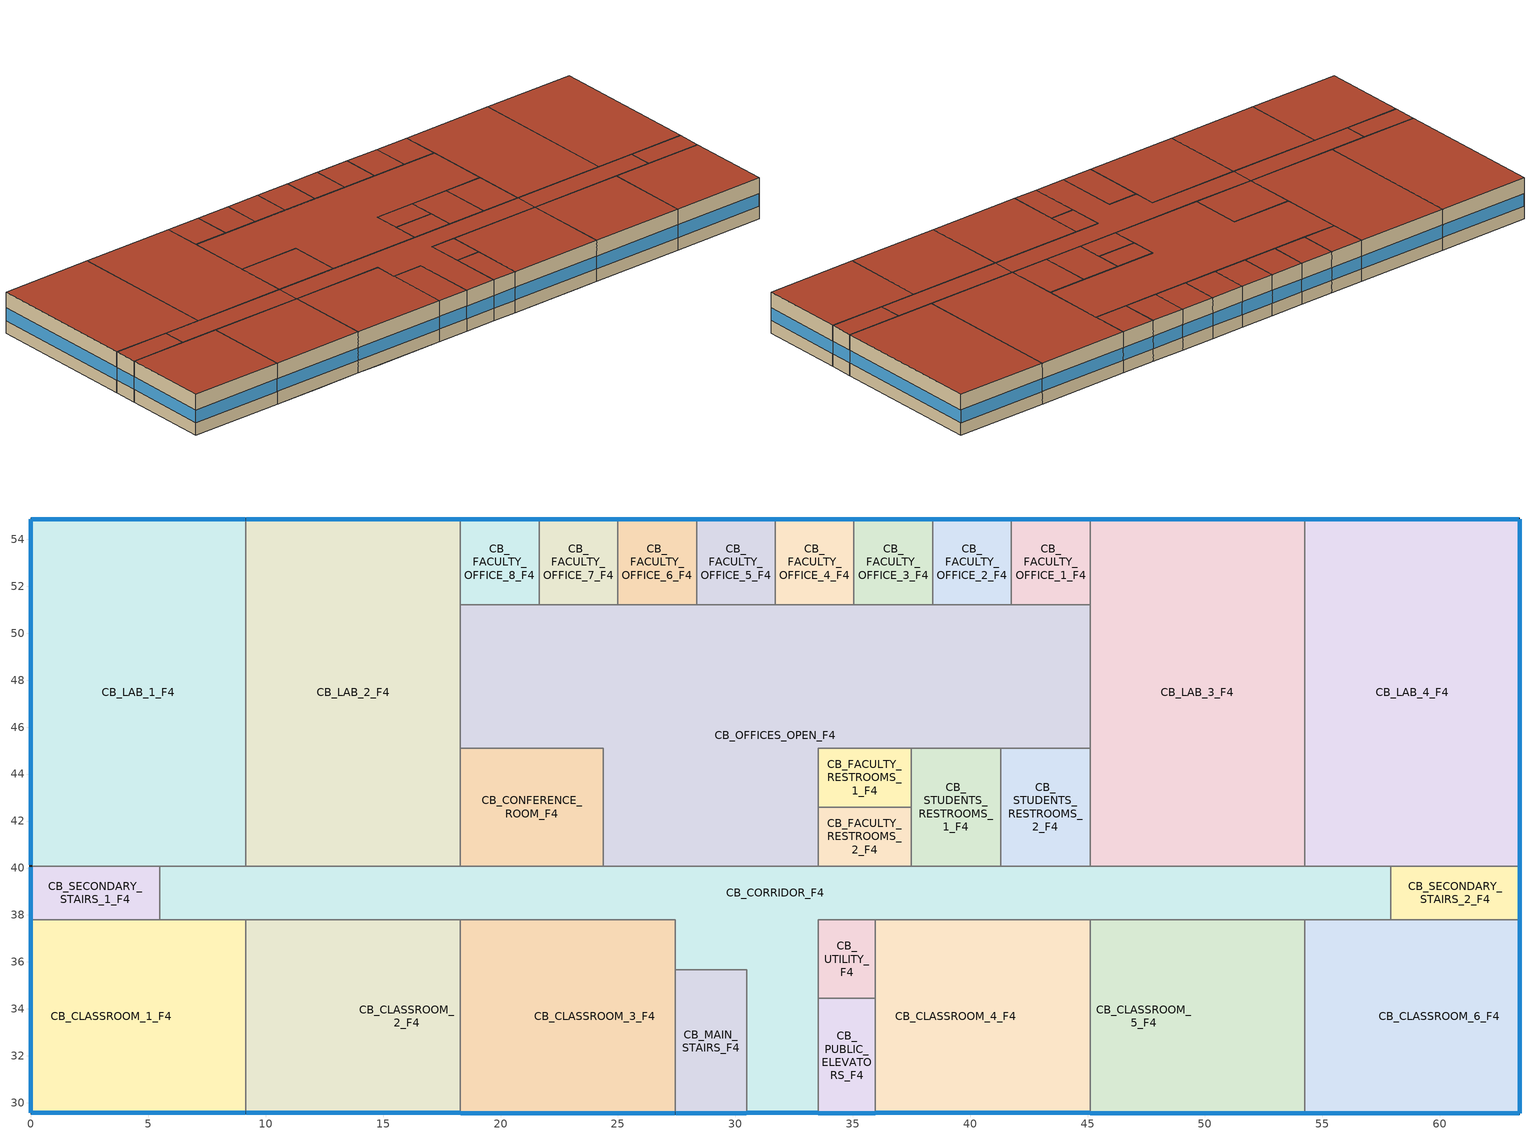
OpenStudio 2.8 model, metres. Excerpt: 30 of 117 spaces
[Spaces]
CB_CLASSROOM_1_F4
 floor to CB_CLASSROOM_7_F3: 9.14,37.8 9.14,29.57 6.86,29.57 6.86,37.8 z11.89
 floor to CB_CLASSROOM_8_F3: 6.86,37.8 6.86,29.57 0,29.57 0,37.8 z11.89
 wall outside: 0,37.8 0,29.57 9.14,29.57 z11.89:15.85
 wall to CB_CORRIDOR_F4: 9.14,37.8 5.49,37.8 z11.89:15.85
 wall to CB_CLASSROOM_2_F4: 9.14,29.57 9.14,37.8 z11.89:15.85
 wall to CB_SECONDARY_STAIRS_1_F4: 5.49,37.8 0,37.8 z11.89:15.85
 window: 0,37.79 0,29.58 / 0.01,29.57 9.13,29.57 z13.11:14.33
 roof outside: 9.14,29.57 9.14,37.8 0,37.8 0,29.57 z15.85
CB_CORRIDOR_F4
 floor to CB_CORRIDOR_2_F3: 45.11,40.08 45.11,37.8 18.29,37.8 18.29,40.08 z11.89
 floor to CB_STUDIO_1_F3: 57.91,40.08 57.91,37.8 45.11,37.8 45.11,40.08 z11.89
 floor to CB_CORRIDOR_1_F3: 33.53,37.8 33.53,29.57 30.48,29.57 30.48,35.66 27.43,35.66 27.43,37.8 z11.89
 floor to CB_STUDIO_2_F3: 18.29,40.08 18.29,37.8 5.49,37.8 5.49,40.08 z11.89
 wall outside: 30.48,29.57 33.53,29.57 z11.89:15.85
 wall to CB_UTILITY_F4: 33.53,34.44 33.53,37.8 35.97,37.8 z11.89:15.85
 wall to CB_PUBLIC_ELEVATORS_F4: 33.53,29.57 33.53,34.44 z11.89:15.85
 wall to CB_MAIN_STAIRS_F4: 27.43,35.66 30.48,35.66 30.48,29.57 z11.89:15.85
 wall to CB_CLASSROOM_3_F4: 18.29,37.8 27.43,37.8 27.43,35.66 z11.89:15.85
 wall to CB_CLASSROOM_2_F4: 9.14,37.8 18.29,37.8 z11.89:15.85
 wall to CB_SECONDARY_STAIRS_1_F4: 5.49,40.08 5.49,37.8 z11.89:15.85
 wall to CB_LAB_1_F4: 9.14,40.08 5.49,40.08 z11.89:15.85
 wall to CB_LAB_2_F4: 18.29,40.08 9.14,40.08 z11.89:15.85
 wall to CB_CONFERENCE_ROOM_F4: 24.38,40.08 18.29,40.08 z11.89:15.85
 wall to CB_OFFICES_OPEN_F4: 33.53,40.08 24.38,40.08 z11.89:15.85
 wall to CB_FACULTY_RESTROOMS_2_F4: 37.49,40.08 33.53,40.08 z11.89:15.85
 wall to CB_STUDENTS_RESTROOMS_1_F4: 41.3,40.08 37.49,40.08 z11.89:15.85
 wall to CB_STUDENTS_RESTROOMS_2_F4: 45.11,40.08 41.3,40.08 z11.89:15.85
 wall to CB_LAB_3_F4: 54.25,40.08 45.11,40.08 z11.89:15.85
 wall to CB_LAB_4_F4: 57.91,40.08 54.25,40.08 z11.89:15.85
 wall to CB_SECONDARY_STAIRS_2_F4: 57.91,37.8 57.91,40.08 z11.89:15.85
 wall to CB_CLASSROOM_6_F4: 54.25,37.8 57.91,37.8 z11.89:15.85
 wall to CB_CLASSROOM_5_F4: 45.11,37.8 54.25,37.8 z11.89:15.85
 wall to CB_CLASSROOM_4_F4: 35.97,37.8 45.11,37.8 z11.89:15.85
 window: 30.49,29.57 33.52,29.57 z13.11:14.33
 roof outside: 33.53,29.57 33.53,37.8 45.11,37.8 45.11,40.08 18.29,40.08 18.29,37.8 27.43,37.8 27.43,35.66 30.48,35.66 30.48,29.57 z15.85; 57.91,37.8 57.91,40.08 45.11,40.08 45.11,37.8 z15.85; 18.29,37.8 18.29,40.08 5.49,40.08 5.49,37.8 z15.85
CB_CLASSROOM_2_F4
 floor to CB_CLASSROOM_6_F3: 18.29,37.8 18.29,29.57 13.72,29.57 13.72,37.8 z11.89
 floor to CB_CLASSROOM_7_F3: 13.72,37.8 13.72,29.57 9.14,29.57 9.14,37.8 z11.89
 wall outside: 9.14,29.57 18.29,29.57 z11.89:15.85
 wall to CB_CLASSROOM_3_F4: 18.29,29.57 18.29,37.8 z11.89:15.85
 window: 9.16,29.57 18.28,29.57 z13.11:14.33
 roof outside: 18.29,29.57 18.29,37.8 9.14,37.8 9.14,29.57 z15.85
CB_CLASSROOM_3_F4
 floor to CB_CLASSROOM_5_F3: 27.43,37.8 27.43,29.57 20.57,29.57 20.57,37.8 z11.89
 floor to CB_CLASSROOM_6_F3: 20.57,37.8 20.57,29.57 18.29,29.57 18.29,37.8 z11.89
 wall outside: 18.29,29.57 27.43,29.57 z11.89:15.85
 wall to CB_MAIN_STAIRS_F4: 27.43,29.57 27.43,35.66 z11.89:15.85
 window: 18.3,29.57 27.41,29.57 z13.11:14.33
 roof outside: 27.43,29.57 27.43,37.8 18.29,37.8 18.29,29.57 z15.85
CB_MAIN_STAIRS_F4
 floor to CB_MAIN_STAIRS_F3: 30.48,35.66 30.48,29.57 27.43,29.57 27.43,35.66 z11.89
 wall outside: 27.43,29.57 30.48,29.57 z11.89:15.85
 window: 27.46,29.57 30.46,29.57 z13.11:14.33
 roof outside: 30.48,29.57 30.48,35.66 27.43,35.66 27.43,29.57 z15.85
CB_CLASSROOM_4_F4
 floor to CB_CLASSROOM_3_F3: 45.11,37.8 45.11,29.57 42.82,29.57 42.82,37.8 z11.89
 floor to CB_CLASSROOM_4_F3: 42.82,37.8 42.82,29.57 35.97,29.57 35.97,37.8 z11.89
 wall outside: 35.97,29.57 45.11,29.57 z11.89:15.85
 wall to CB_CLASSROOM_5_F4: 45.11,29.57 45.11,37.8 z11.89:15.85
 wall to CB_PUBLIC_ELEVATORS_F4: 35.97,34.44 35.97,29.57 z11.89:15.85
 wall to CB_UTILITY_F4: 35.97,37.8 35.97,34.44 z11.89:15.85
 window: 35.98,29.57 45.09,29.57 z13.11:14.33
 roof outside: 45.11,29.57 45.11,37.8 35.97,37.8 35.97,29.57 z15.85
CB_CLASSROOM_5_F4
 floor to CB_CLASSROOM_2_F3: 54.25,37.8 54.25,29.57 49.68,29.57 49.68,37.8 z11.89
 floor to CB_CLASSROOM_3_F3: 49.68,37.8 49.68,29.57 45.11,29.57 45.11,37.8 z11.89
 wall outside: 45.11,29.57 54.25,29.57 z11.89:15.85
 wall to CB_CLASSROOM_6_F4: 54.25,29.57 54.25,37.8 z11.89:15.85
 window: 45.12,29.57 54.25,29.57 z13.11:14.33
 roof outside: 54.25,29.57 54.25,37.8 45.11,37.8 45.11,29.57 z15.85
CB_CLASSROOM_6_F4
 floor to CB_CLASSROOM_1_F3: 63.4,37.8 63.4,29.57 56.54,29.57 56.54,37.8 z11.89
 floor to CB_CLASSROOM_2_F3: 56.54,37.8 56.54,29.57 54.25,29.57 54.25,37.8 z11.89
 wall outside: 54.25,29.57 63.4,29.57 63.4,37.8 z11.89:15.85
 wall to CB_SECONDARY_STAIRS_2_F4: 63.4,37.8 57.91,37.8 z11.89:15.85
 window: 54.26,29.57 63.39,29.57 / 63.4,29.57 63.4,37.79 z13.11:14.33
 roof outside: 63.4,29.57 63.4,37.8 54.25,37.8 54.25,29.57 z15.85
CB_UTILITY_F4
 floor to CB_UTILITY_F3: 35.97,37.8 35.97,34.44 33.53,34.44 33.53,37.8 z11.89
 wall to CB_PUBLIC_ELEVATORS_F4: 33.53,34.44 35.97,34.44 z11.89:15.85
 roof outside: 35.97,34.44 35.97,37.8 33.53,37.8 33.53,34.44 z15.85
CB_SECONDARY_STAIRS_1_F4
 floor to CB_SECONDARY_STAIRS_1_F3: 5.49,40.08 5.49,37.8 0,37.8 0,40.08 z11.89
 wall outside: 0,40.08 0,37.8 z11.89:15.85
 wall to CB_LAB_1_F4: 5.49,40.08 0,40.08 z11.89:15.85
 window: 0,40.04 0,37.8 z13.11:14.33
 roof outside: 5.49,37.8 5.49,40.08 0,40.08 0,37.8 z15.85
CB_SECONDARY_STAIRS_2_F4
 floor to CB_SECONDARY_STAIRS_2_F3: 63.4,40.08 63.4,37.8 57.91,37.8 57.91,40.08 z11.89
 wall outside: 63.4,37.8 63.4,40.08 z11.89:15.85
 wall to CB_LAB_4_F4: 63.4,40.08 57.91,40.08 z11.89:15.85
 window: 63.4,37.8 63.4,40.08 z13.11:14.33
 roof outside: 63.4,37.8 63.4,40.08 57.91,40.08 57.91,37.8 z15.85
CB_LAB_1_F4
 floor to CB_STUDIO_2_F3: 9.14,54.86 9.14,40.08 0,40.08 0,54.86 z11.89
 wall outside: 9.14,54.86 0,54.86 0,40.08 z11.89:15.85
 wall to CB_LAB_2_F4: 9.14,40.08 9.14,54.86 z11.89:15.85
 window: 9.13,54.86 0,54.86 / 0,54.86 0,40.13 z13.11:14.33
 roof outside: 9.14,40.08 9.14,54.86 0,54.86 0,40.08 z15.85
CB_LAB_2_F4
 floor to CB_STUDIO_2_F3: 18.29,54.86 18.29,40.08 9.14,40.08 9.14,54.86 z11.89
 wall outside: 18.29,54.86 9.14,54.86 z11.89:15.85
 wall to CB_FACULTY_OFFICE_8_F4: 18.29,51.21 18.29,54.86 z11.89:15.85
 wall to CB_OFFICES_OPEN_F4: 18.29,45.11 18.29,51.21 z11.89:15.85
 wall to CB_CONFERENCE_ROOM_F4: 18.29,40.08 18.29,45.11 z11.89:15.85
 window: 18.29,54.86 9.17,54.86 z13.11:14.33
 roof outside: 18.29,40.08 18.29,54.86 9.14,54.86 9.14,40.08 z15.85
CB_CONFERENCE_ROOM_F4
 floor to CB_CONFERENCE_ROOM_F3: 24.38,45.11 24.38,40.08 18.29,40.08 18.29,45.11 z11.89
 wall to CB_OFFICES_OPEN_F4: 24.38,40.08 24.38,45.11 18.29,45.11 z11.89:15.85
 roof outside: 24.38,40.08 24.38,45.11 18.29,45.11 18.29,40.08 z15.85
CB_OFFICES_OPEN_F4
 floor to CB_OFFICES_OPEN_F3: 45.11,51.21 45.11,45.11 33.53,45.11 33.53,40.08 24.38,40.08 24.38,45.11 18.29,45.11 18.29,51.21 z11.89
 wall to CB_FACULTY_OFFICE_8_F4: 21.64,51.21 18.29,51.21 z11.89:15.85
 wall to CB_FACULTY_OFFICE_7_F4: 24.99,51.21 21.64,51.21 z11.89:15.85
 wall to CB_FACULTY_OFFICE_6_F4: 28.35,51.21 24.99,51.21 z11.89:15.85
 wall to CB_FACULTY_OFFICE_5_F4: 31.7,51.21 28.35,51.21 z11.89:15.85
 wall to CB_FACULTY_OFFICE_4_F4: 35.05,51.21 31.7,51.21 z11.89:15.85
 wall to CB_FACULTY_OFFICE_3_F4: 38.4,51.21 35.05,51.21 z11.89:15.85
 wall to CB_FACULTY_OFFICE_2_F4: 41.76,51.21 38.4,51.21 z11.89:15.85
 wall to CB_FACULTY_OFFICE_1_F4: 45.11,51.21 41.76,51.21 z11.89:15.85
 wall to CB_LAB_3_F4: 45.11,45.11 45.11,51.21 z11.89:15.85
 wall to CB_STUDENTS_RESTROOMS_2_F4: 41.3,45.11 45.11,45.11 z11.89:15.85
 wall to CB_STUDENTS_RESTROOMS_1_F4: 37.49,45.11 41.3,45.11 z11.89:15.85
 wall to CB_FACULTY_RESTROOMS_1_F4: 33.53,42.6 33.53,45.11 37.49,45.11 z11.89:15.85
 wall to CB_FACULTY_RESTROOMS_2_F4: 33.53,40.08 33.53,42.6 z11.89:15.85
 roof outside: 33.53,40.08 33.53,45.11 45.11,45.11 45.11,51.21 18.29,51.21 18.29,45.11 24.38,45.11 24.38,40.08 z15.85
CB_FACULTY_RESTROOMS_2_F4
 floor to CB_FACULTY_RESTROOMS_1_F3: 37.49,42.6 37.49,40.08 33.53,40.08 33.53,42.6 z11.89
 wall to CB_FACULTY_RESTROOMS_1_F4: 37.49,42.6 33.53,42.6 z11.89:15.85
 wall to CB_STUDENTS_RESTROOMS_1_F4: 37.49,40.08 37.49,42.6 z11.89:15.85
 roof outside: 37.49,40.08 37.49,42.6 33.53,42.6 33.53,40.08 z15.85
CB_STUDENTS_RESTROOMS_1_F4
 floor to CB_STUDENTS_RESTROOMS_1_F3: 41.3,45.11 41.3,40.08 37.49,40.08 37.49,45.11 z11.89
 wall to CB_STUDENTS_RESTROOMS_2_F4: 41.3,40.08 41.3,45.11 z11.89:15.85
 wall to CB_FACULTY_RESTROOMS_1_F4: 37.49,45.11 37.49,42.6 z11.89:15.85
 roof outside: 41.3,40.08 41.3,45.11 37.49,45.11 37.49,40.08 z15.85
CB_STUDENTS_RESTROOMS_2_F4
 floor to CB_STUDENTS_RESTROOMS_2_F3: 45.11,45.11 45.11,40.08 41.3,40.08 41.3,45.11 z11.89
 wall to CB_LAB_3_F4: 45.11,40.08 45.11,45.11 z11.89:15.85
 roof outside: 45.11,40.08 45.11,45.11 41.3,45.11 41.3,40.08 z15.85
CB_LAB_3_F4
 floor to CB_STUDIO_1_F3: 54.25,54.86 54.25,40.08 45.11,40.08 45.11,54.86 z11.89
 wall outside: 54.25,54.86 45.11,54.86 z11.89:15.85
 wall to CB_LAB_4_F4: 54.25,40.08 54.25,54.86 z11.89:15.85
 wall to CB_FACULTY_OFFICE_1_F4: 45.11,54.86 45.11,51.21 z11.89:15.85
 window: 54.24,54.86 45.12,54.86 z13.11:14.33
 roof outside: 54.25,40.08 54.25,54.86 45.11,54.86 45.11,40.08 z15.85
CB_LAB_4_F4
 floor to CB_STUDIO_1_F3: 63.4,54.86 63.4,40.08 54.25,40.08 54.25,54.86 z11.89
 wall outside: 63.4,40.08 63.4,54.86 54.25,54.86 z11.89:15.85
 window: 63.36,54.86 54.27,54.86 / 63.4,40.08 63.4,54.86 z13.11:14.33
 roof outside: 63.4,40.08 63.4,54.86 54.25,54.86 54.25,40.08 z15.85
CB_FACULTY_RESTROOMS_1_F4
 floor to CB_FACULTY_RESTROOMS_2_F3: 37.49,45.11 37.49,42.6 33.53,42.6 33.53,45.11 z11.89
 roof outside: 37.49,42.6 37.49,45.11 33.53,45.11 33.53,42.6 z15.85
CB_FACULTY_OFFICE_8_F4
 floor to CB_FACULTY_OFFICE_8_F3: 21.64,54.86 21.64,51.21 18.29,51.21 18.29,54.86 z11.89
 wall outside: 21.64,54.86 18.29,54.86 z11.89:15.85
 wall to CB_FACULTY_OFFICE_7_F4: 21.64,51.21 21.64,54.86 z11.89:15.85
 window: 21.64,54.86 18.29,54.86 z13.11:14.33
 roof outside: 21.64,51.21 21.64,54.86 18.29,54.86 18.29,51.21 z15.85
CB_FACULTY_OFFICE_7_F4
 floor to CB_FACULTY_OFFICE_7_F3: 24.99,54.86 24.99,51.21 21.64,51.21 21.64,54.86 z11.89
 wall outside: 24.99,54.86 21.64,54.86 z11.89:15.85
 wall to CB_FACULTY_OFFICE_6_F4: 24.99,51.21 24.99,54.86 z11.89:15.85
 window: 24.99,54.86 21.64,54.86 z13.11:14.33
 roof outside: 24.99,51.21 24.99,54.86 21.64,54.86 21.64,51.21 z15.85
CB_FACULTY_OFFICE_6_F4
 floor to CB_FACULTY_OFFICE_6_F3: 28.35,54.86 28.35,51.21 24.99,51.21 24.99,54.86 z11.89
 wall outside: 28.35,54.86 24.99,54.86 z11.89:15.85
 wall to CB_FACULTY_OFFICE_5_F4: 28.35,51.21 28.35,54.86 z11.89:15.85
 window: 28.35,54.86 24.99,54.86 z13.11:14.33
 roof outside: 28.35,51.21 28.35,54.86 24.99,54.86 24.99,51.21 z15.85
CB_FACULTY_OFFICE_5_F4
 floor to CB_FACULTY_OFFICE_5_F3: 31.7,54.86 31.7,51.21 28.35,51.21 28.35,54.86 z11.89
 wall outside: 31.7,54.86 28.35,54.86 z11.89:15.85
 wall to CB_FACULTY_OFFICE_4_F4: 31.7,51.21 31.7,54.86 z11.89:15.85
 window: 31.7,54.86 28.35,54.86 z13.11:14.33
 roof outside: 31.7,51.21 31.7,54.86 28.35,54.86 28.35,51.21 z15.85
CB_FACULTY_OFFICE_4_F4
 floor to CB_FACULTY_OFFICE_4_F3: 35.05,54.86 35.05,51.21 31.7,51.21 31.7,54.86 z11.89
 wall outside: 35.05,54.86 31.7,54.86 z11.89:15.85
 wall to CB_FACULTY_OFFICE_3_F4: 35.05,51.21 35.05,54.86 z11.89:15.85
 window: 35.05,54.86 31.7,54.86 z13.11:14.33
 roof outside: 35.05,51.21 35.05,54.86 31.7,54.86 31.7,51.21 z15.85
CB_FACULTY_OFFICE_3_F4
 floor to CB_FACULTY_OFFICE_3_F3: 38.4,54.86 38.4,51.21 35.05,51.21 35.05,54.86 z11.89
 wall outside: 38.4,54.86 35.05,54.86 z11.89:15.85
 wall to CB_FACULTY_OFFICE_2_F4: 38.4,51.21 38.4,54.86 z11.89:15.85
 window: 38.4,54.86 35.05,54.86 z13.11:14.33
 roof outside: 38.4,51.21 38.4,54.86 35.05,54.86 35.05,51.21 z15.85
CB_FACULTY_OFFICE_2_F4
 floor to CB_FACULTY_OFFICE_2_F3: 41.76,54.86 41.76,51.21 38.4,51.21 38.4,54.86 z11.89
 wall outside: 41.76,54.86 38.4,54.86 z11.89:15.85
 wall to CB_FACULTY_OFFICE_1_F4: 41.76,51.21 41.76,54.86 z11.89:15.85
 window: 41.76,54.86 38.41,54.86 z13.11:14.33
 roof outside: 41.76,51.21 41.76,54.86 38.4,54.86 38.4,51.21 z15.85
CB_FACULTY_OFFICE_1_F4
 floor to CB_FACULTY_OFFICE_1_F3: 45.11,54.86 45.11,51.21 41.76,51.21 41.76,54.86 z11.89
 wall outside: 45.11,54.86 41.76,54.86 z11.89:15.85
 window: 45.09,54.86 41.76,54.86 z13.11:14.33
 roof outside: 45.11,51.21 45.11,54.86 41.76,54.86 41.76,51.21 z15.85
CB_PUBLIC_ELEVATORS_F4
 floor to CB_PUBLIC_ELEVATORS_F3: 35.97,34.44 35.97,29.57 33.53,29.57 33.53,34.44 z11.89
 wall outside: 33.53,29.57 35.97,29.57 z11.89:15.85
 window: 33.54,29.57 35.95,29.57 z13.11:14.33
 roof outside: 35.97,29.57 35.97,34.44 33.53,34.44 33.53,29.57 z15.85
[Building]
A091_2013_CollegeCampusBuilding: Standards Number of Stories=4; Standards Number of Above Ground Stories=4; Standards Building Type=College
[Site]
Site 1: Latitude {deg}=35.03; Longitude {deg}=-85.2; Time Zone {hr}=-5; Elevation {m}=210
[ClimateZones]
Climate Zone Institution Name 1=ASHRAE; Climate Zone Document Name 1=ANSI/ASHRAE Standard 169; Climate Zone Document Year 1=2006; Climate Zone Institution Name 2=CEC; Climate Zone Document Name 2=California Climate Zone Descriptions; Climate Zone Document Year 2=1995
[ShadingControl]
Shading Control 1: Shading Type=InteriorBlind
[BuildingStory]
Building Story 4: Nominal Z Coordinate {m}=11.8872; Nominal Floor to Floor Height {m}=3.9624
[Space] Building Story=Building Story 4
Name | Space Type | Thermal Zone
CB_CLASSROOM_1_F4 | College - Classroom | TZ_CB_CLASSROOM_1_F4
CB_CORRIDOR_F4 | College - Corridor | TZ_CB_CORRIDOR_F4
CB_CLASSROOM_2_F4 | College - Classroom | TZ_CB_CLASSROOM_2_F4
CB_CLASSROOM_3_F4 | College - Classroom | TZ_CB_CLASSROOM_3_F4
CB_MAIN_STAIRS_F4 | College - Stairs | TZ_CB_MAIN_STAIRS_F4
CB_CLASSROOM_4_F4 | College - Classroom | TZ_CB_CLASSROOM_4_F4
CB_CLASSROOM_5_F4 | College - Classroom | TZ_CB_CLASSROOM_5_F4
CB_CLASSROOM_6_F4 | College - Classroom | TZ_CB_CLASSROOM_6_F4
CB_UTILITY_F4 | College - Utility | TZ_CB_UTILITY_F4
CB_SECONDARY_STAIRS_1_F4 | College - Stairs | TZ_CB_SECONDARY_STAIRS_1_F4
CB_SECONDARY_STAIRS_2_F4 | College - Stairs | TZ_CB_SECONDARY_STAIRS_2_F4
CB_LAB_1_F4 | College - Laboratory | TZ_CB_LAB_1_F4
CB_LAB_2_F4 | College - Laboratory | TZ_CB_LAB_2_F4
CB_CONFERENCE_ROOM_F4 | College - Conference | TZ_CB_CONFERENCE_ROOM_F4
CB_OFFICES_OPEN_F4 | College - Office | TZ_CB_OFFICES_OPEN_F4
CB_FACULTY_RESTROOMS_2_F4 | College - Restroom | TZ_CB_FACULTY_RESTROOMS_2_F4
CB_STUDENTS_RESTROOMS_1_F4 | College - Restroom | TZ_CB_STUDENTS_RESTROOMS_1_F4
CB_STUDENTS_RESTROOMS_2_F4 | College - Restroom | TZ_CB_STUDENTS_RESTROOMS_1_F4 1
CB_LAB_3_F4 | College - Laboratory | TZ_CB_LAB_3_F4
CB_LAB_4_F4 | College - Laboratory | TZ_CB_LAB_4_F4
CB_FACULTY_RESTROOMS_1_F4 | College - Restroom | TZ_CB_FACULTY_RESTROOMS_1_F4
CB_FACULTY_OFFICE_8_F4 | College - Office | TZ_CB_FACULTY_OFFICE_8_F4
CB_FACULTY_OFFICE_7_F4 | College - Office | TZ_CB_FACULTY_OFFICE_7_F4
CB_FACULTY_OFFICE_6_F4 | College - Office | TZ_CB_FACULTY_OFFICE_6_F4
CB_FACULTY_OFFICE_5_F4 | College - Office | TZ_CB_FACULTY_OFFICE_5_F4
CB_FACULTY_OFFICE_4_F4 | College - Office | TZ_CB_FACULTY_OFFICE_4_F4
CB_FACULTY_OFFICE_3_F4 | College - Office | TZ_CB_FACULTY_OFFICE_3_F4
CB_FACULTY_OFFICE_2_F4 | College - Office | TZ_CB_FACULTY_OFFICE_2_F4
CB_FACULTY_OFFICE_1_F4 | College - Office | TZ_CB_FACULTY_OFFICE_1_F4
CB_PUBLIC_ELEVATORS_F4 | College - Elevator Shaft | TZ_CB_PUBLIC_ELEVATORS_F4
[SpaceType] Standards Building Type=College
Name | Standards Space Type
College - Classroom | College - Classroom
College - Office | College - Office
College - Conference | College - Conference
College - Restroom | College - Restroom
College - Corridor | College - Corridor
College - Elevator Shaft | College - Elevator Shaft
College - Utility | College - Utility
College - Stairs | College - Stairs
College - Laboratory | College - Laboratory
[ThermalZone] Use Ideal Air Loads=No
TZ_CB_FACULTY_OFFICE_5_F4; TZ_CB_LAB_1_F4; TZ_CB_CLASSROOM_2_F4; TZ_CB_FACULTY_RESTROOMS_2_F4; TZ_CB_FACULTY_OFFICE_1_F4; TZ_CB_CLASSROOM_5_F4; TZ_CB_STUDENTS_RESTROOMS_1_F4 1; TZ_CB_LAB_2_F4; TZ_CB_SECONDARY_STAIRS_1_F4; TZ_CB_CLASSROOM_1_F4; TZ_CB_FACULTY_OFFICE_8_F4; TZ_CB_CORRIDOR_F4; TZ_CB_CLASSROOM_3_F4; TZ_CB_LAB_3_F4; TZ_CB_MAIN_STAIRS_F4; TZ_CB_CLASSROOM_4_F4; TZ_CB_CLASSROOM_6_F4; TZ_CB_UTILITY_F4; TZ_CB_SECONDARY_STAIRS_2_F4; TZ_CB_CONFERENCE_ROOM_F4; TZ_CB_OFFICES_OPEN_F4; TZ_CB_STUDENTS_RESTROOMS_1_F4; TZ_CB_LAB_4_F4; TZ_CB_FACULTY_RESTROOMS_1_F4; TZ_CB_FACULTY_OFFICE_7_F4; TZ_CB_FACULTY_OFFICE_6_F4; TZ_CB_FACULTY_OFFICE_4_F4; TZ_CB_FACULTY_OFFICE_3_F4; TZ_CB_FACULTY_OFFICE_2_F4; TZ_CB_PUBLIC_ELEVATORS_F4
